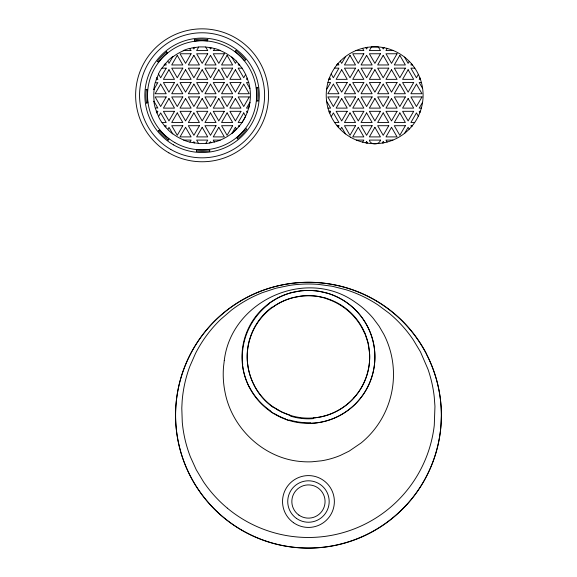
<?xml version="1.0" encoding="UTF-8"?>
<svg xmlns="http://www.w3.org/2000/svg" width="577" height="577" viewBox="0 0 577 577"><rect width="100%" height="100%" fill="white"/><g stroke="black" fill="none" stroke-linecap="round" stroke-linejoin="round"><path stroke-width="0.87" d="M146.255 89.644L145.974 94.96A56.106 56.106 0 0 0 146.5 102.98M257.897 100.968L258.186 95.652A56.106 56.106 0 0 0 257.659 87.632M196.396 151.354L196.555 149.796L201.741 150.07A54.772 54.772 0 0 0 209.566 149.558L209.783 151.116M207.763 39.25L207.605 40.816L202.419 40.534A54.772 54.772 0 0 0 194.586 41.054L194.377 39.496M172.696 133.676A48.295 48.295 0 0 0 183.818 140.06L191.117 140.088L189.941 142.13L199.729 143.623L207.972 143.32L215.87 141.639A55.075 55.075 0 0 0 218.784 140.665L220.219 140.117A48.295 48.295 0 0 0 247.201 112.537L247.648 111.325A48.259 48.259 0 0 0 248.709 82.525L245.694 74.383L243.725 77.758L238.178 68.151L242.109 68.144L236.469 61.263M156.179 79.352L156.85 77.542L157.889 79.352C155.639 78.335 154.153 84.776 157.889 82.54L153.835 89.565A48.439 48.439 0 0 1 155.199 82.54M156.987 77.787L158.574 74.152M209.718 143.074L210.497 141.69L211.139 142.822M205.751 143.536L207.734 140.088L196.642 140.088L198.647 143.558M238.82 63.845L238.178 64.963L239.751 64.963M326.56 89.565L330.614 82.54L327.916 82.54M345.695 56.409L341.685 63.369L340.343 61.054M331.22 116.648L333.376 112.912L338.923 122.512L334.638 122.512M340.416 129.486L341.685 127.301L345.493 133.907M387.203 48.454L385.977 50.574L393.413 50.574M362.644 142.158L363.842 140.088L356.391 140.088M409.288 61.371L408.134 63.369L404.513 57.094M418.383 74.397L416.443 77.758L410.896 68.151L414.82 68.151M404.722 133.215L408.134 127.301L409.216 129.169M422.58 102.28L419.205 108.123L421.347 108.123M193.201 142.858L193.879 141.69L194.716 143.118M247.244 78.054L246.487 79.352L247.713 79.345M162.043 68.151L164.409 64.963M168.058 140.218L169.011 138.963A54.772 54.772 0 0 1 159.641 129.926L158.423 130.921M236.094 50.394L235.149 51.649A54.772 54.772 0 0 1 244.511 60.679L245.73 59.691M165.354 63.492L164.128 64.963L166.198 64.963C164.207 63.52 169.032 59.042 168.96 63.369L172.977 56.409A48.439 48.439 0 0 0 167.727 60.953M407.052 504.363L411.278 499.451A133.309 133.244 3.6 0 0 440.943 425.855L441.376 415.909A134.03 133.958 -4.6 0 0 428.646 358.555L426.511 354.148M353.997 397.82C343.661 409.396 328.789 416.738 313.325 417.936M355.656 403.684C343.87 415.642 327.426 422.811 310.65 423.33M269.286 303.221L276.91 298.417M272.373 307.447L274.63 305.875M193.093 47.61L194.838 47.321M146.269 103.009L147.82 102.793A54.772 54.772 0 0 1 147.308 94.967L147.589 89.781L146.024 89.623M257.89 87.603L256.332 87.819A54.772 54.772 0 0 1 256.844 95.645L256.57 100.831L258.128 100.989M198.762 46.903L205.636 46.939M248.709 82.533L246.487 82.54L249.928 88.447M220.486 50.574L213.259 50.574C216.865 48.547 210.785 46.701 210.497 48.98L209.66 47.53L205.708 47.069L207.734 50.574L196.642 50.574L198.676 47.054L194.737 47.494L193.879 48.98C193.598 46.629 187.417 48.504 191.117 50.574L183.19 50.574A48.439 48.439 0 0 1 189.826 48.338M355.915 50.574L363.842 50.574L362.551 48.338M334.501 68.151L338.923 68.151L333.376 77.758L331.162 73.928M421.405 82.54L419.205 82.54L422.616 88.454M327.974 108.123L330.614 108.123L326.589 101.155M414.683 122.512L410.896 122.512L416.443 112.912L418.332 116.179M392.93 140.088L385.977 140.088L387.109 142.043M220.219 140.117L213.259 140.088L214.392 142.065M247.648 111.325L246.487 111.318L247.208 112.537M207.734 39.488L202.426 39.2A56.106 56.106 0 0 0 194.406 39.726M196.418 151.124L201.726 151.412A56.106 56.106 0 0 0 209.747 150.885M209.588 47.408L211.232 47.696M326.517 298.41L318.151 296.455A60.441 59.128 0.9 0 0 300.927 296.16L292.496 297.797A60.693 59.359 0.7 0 0 274.609 305.839M290.721 415.505L281.792 412.021L273.433 407.117M289.207 420.518L285.269 419.19M273.981 413.723L270.44 411.415M157.168 61.292L158.415 62.237A54.772 54.772 0 0 1 167.453 52.868L166.464 51.649M236.296 61.09L236.325 61.126A48.439 48.439 0 0 0 231.795 57.094M236.548 61.35L235.416 63.369L231.839 57.173M165.419 127.048L164.286 125.707M237.695 138.956L236.7 137.744A54.772 54.772 0 0 0 245.737 128.375L246.805 129.183A56.106 56.106 0 0 1 237.544 138.776M364.563 332.41L368.047 342.897L369.576 353.441M156.894 113.042L156.252 111.318M247.641 363.986L248.312 368.371A66.802 64.083 -22.2 0 0 253.837 384.57M242.448 364.599L243.177 369.352A71.642 69.139 -22.9 0 0 249.163 386.936M406.944 504.262A132.876 132.847 -47.9 0 1 211.204 505.755M211.24 505.719A132.962 132.89 -9.6 0 1 232.004 306.502A132.962 132.89 -9.6 0 1 426.648 354.076M369.648 354.307A66.225 63.492 21.7 0 1 353.946 397.784M326.416 298.698A61.667 59.568 11.2 0 1 364.246 332.54M249.25 340.892A62.684 61.09 -1.8 0 1 272.092 307.094M247.598 363.993A65.006 62.648 -14.3 0 1 249.177 340.877M273.202 407.412A65.179 62.525 -23.5 0 1 253.779 384.599M313.39 418.621A55.919 51.367 -1.3 0 1 290.498 416.118M227.324 508.149A126.716 126.716 0 0 0 434.272 425.328L434.957 406.41L434.25 396.969A128.736 128.736 0 0 0 428.004 369.302L420.503 351.927L413.204 339.745A127.842 127.842 0 0 0 389.439 313.462L378.043 304.973A127.467 127.467 0 0 0 346.041 289.755L332.273 286.271L318.187 284.374A127.084 127.084 0 0 0 289.805 285.363L275.885 288.233L262.384 292.669A127.344 127.344 0 0 0 231.521 310.08L220.746 319.341A127.748 127.748 0 0 0 195.502 353.463L189.797 366.467A127.748 127.748 0 0 0 182.152 401.044L181.791 408.134L182.282 422.328A127.351 127.351 0 0 0 190.374 456.804L196.245 469.728L203.551 481.903A127.257 127.257 0 0 0 227.331 508.142M355.634 403.669A71.043 68.533 21.9 0 0 374.798 353.146C373.737 331.292 360.971 310.556 342.074 299.578A66.204 64.905 1.3 0 0 328.068 293.383L318.98 291.291A65.8 64.602 0.9 0 0 300.285 290.938L291.14 292.748A66.283 64.992 0.2 0 0 276.924 298.439M310.628 422.739A61.573 56.012 0 0 1 289.402 419.969M285.406 418.873A65.468 61.616 -3.5 0 1 274.154 413.464M270.721 411.04A70.105 67.091 -10.5 0 1 249.314 386.864M242.722 364.556A68.548 66.175 -21.3 0 1 269.517 303.516M168.203 140.031A56.106 56.106 0 0 1 158.603 130.777M157.355 61.429A56.106 56.106 0 0 1 166.609 51.836M235.95 50.581A56.106 56.106 0 0 1 245.55 59.835M189.927 142.158A48.439 48.439 0 0 1 183.666 140.088M167.792 129.587A48.439 48.439 0 0 0 172.775 133.907L168.96 127.301C169.025 131.549 164.272 127.128 166.198 125.707L164.452 125.707L162.079 122.512L166.198 122.512L160.651 112.912L158.588 116.489L157.002 112.854L157.889 111.318C155.66 112.306 154.174 105.901 157.889 108.123L153.864 101.155A48.439 48.439 0 0 0 155.249 108.123M161.913 122.512A48.439 48.439 0 0 1 158.495 116.648M214.485 48.454A48.439 48.439 0 0 1 220.688 50.574M154.182 101.61A48.295 48.295 0 0 1 154.174 89.139M172.754 56.964A48.295 48.295 0 0 1 183.688 50.682M220.457 50.682A48.295 48.295 0 0 1 231.788 57.267M242.037 68.223A48.295 48.295 0 0 1 245.614 74.447M224.28 360.481L223.523 366.806A89.724 89.724 0 0 0 225.037 392.187C231.896 428.285 263.66 458.289 300.516 461.485A80.391 80.391 0 0 0 311.912 461.795L321.634 460.785A83.838 83.838 0 0 0 340.372 455.419L349.114 451.149L361.115 442.956A87.228 87.228 0 0 0 377.488 425.321A88.872 88.872 0 0 0 392.555 361.62A87.596 87.596 0 0 0 383.871 334.379L379.039 326.092L373.29 318.396A85.807 85.807 0 0 0 355.41 302.312C306.308 266.862 231.298 300.595 224.28 360.481M328.94 79.237L330.614 79.352L329.568 77.542L328.94 79.237M420.352 111.318L419.905 112.522L419.205 111.318L420.352 111.318M166.198 68.151L160.651 77.758L158.444 73.928A48.439 48.439 0 0 1 161.784 68.151L166.198 68.151M160.651 84.134L155.112 93.741L166.198 93.741L160.651 84.134M168.96 69.745L163.414 79.352L174.506 79.352L168.96 69.745M177.269 55.356L171.722 64.963L182.808 64.963L177.269 55.356M166.198 96.929L160.651 106.529L155.112 96.929L166.198 96.929M174.506 82.54L168.96 92.14L163.414 82.54L174.506 82.54M182.808 68.151L177.269 77.758L171.722 68.151L182.808 68.151M191.117 53.762L185.57 63.369L180.031 53.762L191.117 53.762M168.96 98.523L163.414 108.123L174.506 108.123L168.96 98.523M177.269 84.134L171.722 93.741L182.808 93.741L177.269 84.134M185.57 69.745L180.031 79.352L191.117 79.352L185.57 69.745M193.879 55.356L188.34 64.963L199.426 64.963L193.879 55.356M174.506 111.318L168.96 120.918L163.414 111.318L174.506 111.318M182.808 96.929L177.269 106.529L171.722 96.929L182.808 96.929M191.117 82.54L185.57 92.14L180.031 82.54L191.117 82.54M199.426 68.151L193.879 77.758L188.34 68.151L199.426 68.151M207.734 53.762L202.188 63.369L196.642 53.762L207.734 53.762M177.269 112.912L171.722 122.512L182.808 122.512L177.269 112.912M185.57 98.523L180.031 108.123L191.117 108.123L185.57 98.523M193.879 84.134L188.34 93.741L199.426 93.741L193.879 84.134M202.188 69.745L196.642 79.352L207.734 79.352L202.188 69.745M210.497 55.356L204.95 64.963L216.036 64.963L210.497 55.356M182.808 125.707L177.269 135.306L171.722 125.707L182.808 125.707M191.117 111.318L185.57 120.918L180.031 111.318L191.117 111.318M199.426 96.929L193.879 106.529L188.34 96.929L199.426 96.929M207.734 82.54L202.188 92.14L196.642 82.54L207.734 82.54M216.036 68.151L210.497 77.758L204.95 68.151L216.036 68.151M224.345 53.762L218.798 63.369L213.259 53.762L224.345 53.762M185.57 127.301L180.031 136.9L191.117 136.9L185.57 127.301M193.879 112.912L188.34 122.512L199.426 122.512L193.879 112.912M202.188 98.523L196.642 108.123L207.734 108.123L202.188 98.523M210.497 84.134L204.95 93.741L216.036 93.741L210.497 84.134M218.798 69.745L213.259 79.352L224.345 79.352L218.798 69.745M227.107 55.356L221.561 64.963L232.654 64.963L227.107 55.356M199.426 125.707L193.879 135.306L188.34 125.707L199.426 125.707M207.734 111.318L202.188 120.918L196.642 111.318L207.734 111.318M216.036 96.929L210.497 106.529L204.95 96.929L216.036 96.929M224.345 82.54L218.798 92.14L213.259 82.54L224.345 82.54M232.654 68.151L227.107 77.758L221.561 68.151L232.654 68.151M202.188 127.301L196.642 136.9L207.734 136.9L202.188 127.301M210.497 112.912L204.95 122.512L216.036 122.512L210.497 112.912M218.798 98.523L213.259 108.123L224.345 108.123L218.798 98.523M227.107 84.134L221.561 93.741L232.654 93.741L227.107 84.134M235.416 69.745L229.87 79.352L240.962 79.352L235.416 69.745M216.036 125.707L210.497 135.306L204.95 125.707L216.036 125.707M224.345 111.318L218.798 120.918L213.259 111.318L224.345 111.318M232.654 96.929L227.107 106.529L221.561 96.929L232.654 96.929M240.962 82.54L235.416 92.14L229.87 82.54L240.962 82.54M218.798 127.301L213.259 136.9L224.345 136.9L218.798 127.301M227.107 112.912L221.561 122.512L232.654 122.512L227.107 112.912M235.416 98.523L229.87 108.123L240.962 108.123L235.416 98.523M243.725 84.134L238.178 93.741L249.264 93.741L243.725 84.134M232.654 125.707L227.107 135.306L221.561 125.707L232.654 125.707M240.962 111.318L235.416 120.918L229.87 111.318L240.962 111.318M249.264 96.929L243.725 106.529L238.178 96.929L249.264 96.929M235.416 127.301L232.004 133.215A48.439 48.439 0 0 0 236.498 129.169L235.416 127.301M243.725 112.912L238.178 122.512L241.965 122.512A48.439 48.439 0 0 0 245.614 116.179L243.725 112.912M249.863 102.28L246.487 108.123L248.629 108.123A48.439 48.439 0 0 0 249.863 102.28M333.376 84.134L327.83 93.741L338.923 93.741L333.376 84.134M341.685 69.745L336.139 79.352L347.224 79.352L341.685 69.745M349.987 55.356L344.447 64.963L355.533 64.963L349.987 55.356M330.614 111.318C330.246 115.862 327.419 109.558 330.614 111.318M338.923 96.929L333.376 106.529L327.83 96.929L338.923 96.929M347.224 82.54L341.685 92.14L336.139 82.54L347.224 82.54M355.533 68.151L349.987 77.758L344.447 68.151L355.533 68.151M363.842 53.762L358.295 63.369L352.749 53.762L363.842 53.762M367.556 47.321L366.604 48.98L365.811 47.61L367.556 47.321M341.685 98.523L336.139 108.123L347.224 108.123L341.685 98.523M349.987 84.134L344.447 93.741L355.533 93.741L349.987 84.134M358.295 69.745L352.749 79.352L363.842 79.352L358.295 69.745M366.604 55.356L361.058 64.963L372.143 64.963L366.604 55.356M371.487 46.903L369.367 50.574L380.452 50.574L378.353 46.939L371.487 46.903M338.923 125.707C338.85 129.161 334.956 123.839 338.923 125.707M347.224 111.318L341.685 120.918L336.139 111.318L347.224 111.318M355.533 96.929L349.987 106.529L344.447 96.929L355.533 96.929M363.842 82.54L358.295 92.14L352.749 82.54L363.842 82.54M372.143 68.151L366.604 77.758L361.058 68.151L372.143 68.151M380.452 53.762L374.906 63.369L369.367 53.762L380.452 53.762M383.957 47.696L383.215 48.98L382.306 47.408L383.957 47.696M349.987 112.912L344.447 122.512L355.533 122.512L349.987 112.912M358.295 98.523L352.749 108.123L363.842 108.123L358.295 98.523M366.604 84.134L361.058 93.741L372.143 93.741L366.604 84.134M374.906 69.745L369.367 79.352L380.452 79.352L374.906 69.745M383.215 55.356L377.675 64.963L388.761 64.963L383.215 55.356M355.533 125.707L349.987 135.306L344.447 125.707L355.533 125.707M363.842 111.318L358.295 120.918L352.749 111.318L363.842 111.318M372.143 96.929L366.604 106.529L361.058 96.929L372.143 96.929M380.452 82.54L374.906 92.14L369.367 82.54L380.452 82.54M388.761 68.151L383.215 77.758L377.675 68.151L388.761 68.151M397.07 53.762L391.523 63.369L385.977 53.762L397.07 53.762M358.295 127.301L352.749 136.9L363.842 136.9L358.295 127.301M366.604 112.912L361.058 122.512L372.143 122.512L366.604 112.912M374.906 98.523L369.367 108.123L380.452 108.123L374.906 98.523M383.215 84.134L377.675 93.741L388.761 93.741L383.215 84.134M391.523 69.745L385.977 79.352L397.07 79.352L391.523 69.745M399.832 55.356L394.286 64.963L405.371 64.963L399.832 55.356M372.143 125.707L366.604 135.306L361.058 125.707L372.143 125.707M380.452 111.318L374.906 120.918L369.367 111.318L380.452 111.318M388.761 96.929L383.215 106.529L377.675 96.929L388.761 96.929M397.07 82.54L391.523 92.14L385.977 82.54L397.07 82.54M405.371 68.151L399.832 77.758L394.286 68.151L405.371 68.151M366.604 141.69C363.993 143.262 369.742 143.853 366.604 141.69M374.906 127.301L369.367 136.9L380.452 136.9L374.906 127.301M383.215 112.912L377.675 122.512L388.761 122.512L383.215 112.912M391.523 98.523L385.977 108.123L397.07 108.123L391.523 98.523M399.832 84.134L394.286 93.741L405.371 93.741L399.832 84.134M408.134 69.745L402.595 79.352L413.68 79.352L408.134 69.745M411.545 63.838L410.896 64.963L412.468 64.963L411.545 63.838M380.452 140.088C379.738 145.087 370.059 145.245 369.367 140.088L380.452 140.088M388.761 125.707L383.215 135.306L377.675 125.707L388.761 125.707M397.07 111.318L391.523 120.918L385.977 111.318L397.07 111.318M405.371 96.929L399.832 106.529L394.286 96.929L405.371 96.929M413.68 82.54L408.134 92.14L402.595 82.54L413.68 82.54M383.215 141.69C380.279 143.651 385.624 143.183 383.215 141.69M391.523 127.301L385.977 136.9L397.07 136.9L391.523 127.301M399.832 112.912L394.286 122.512L405.371 122.512L399.832 112.912M408.134 98.523L402.595 108.123L413.68 108.123L408.134 98.523M416.443 84.134L410.896 93.741L421.989 93.741L416.443 84.134M419.948 78.061L419.205 79.352L420.417 79.352L419.948 78.061M405.371 125.707L399.832 135.306L394.286 125.707L405.371 125.707M413.68 111.318L408.134 120.918L402.595 111.318L413.68 111.318M421.989 96.929L416.443 106.529L410.896 96.929L421.989 96.929M238.828 126.659C236.967 125.476 240.854 125.245 238.828 126.659M336.925 64.869L338.923 64.963L338.072 63.492L336.925 64.869M412.31 125.707L411.48 126.709L410.896 125.707L412.31 125.707M296.52 518.456A20.722 20.722 0 0 0 329.092 503.375A20.722 20.722 0 0 0 299.752 482.711A20.722 20.722 0 0 0 296.52 518.456M298.886 515.095A16.61 16.61 0 0 0 325.002 503.007A16.61 16.61 0 0 0 301.475 486.44A16.61 16.61 0 0 0 298.886 515.095M293.534 522.704A25.915 25.915 0 0 0 334.263 503.844A25.915 25.915 0 0 0 297.566 477.994A25.915 25.915 0 0 0 293.534 522.704M242.001 530.342A132.912 132.912 0 0 0 441.362 415.238A132.912 132.912 0 0 0 242.001 300.134A132.912 132.912 0 0 0 242.001 530.342M277.84 409.93A61.22 61.22 0 0 0 369.677 356.911A61.22 61.22 0 0 0 277.84 303.884A61.22 61.22 0 0 0 277.84 409.93M270.187 411.242A66.456 66.456 0 0 0 374.639 362.875A66.456 66.456 0 0 0 280.53 296.6A66.456 66.456 0 0 0 270.187 411.242M350.383 137.146A48.439 48.439 0 0 0 423.1 95.306A48.439 48.439 0 0 0 350.506 53.25A48.439 48.439 0 0 0 350.383 137.146M174.802 142.548A54.548 54.548 0 0 0 256.628 95.306A54.548 54.548 0 0 0 174.802 48.064A54.548 54.548 0 0 0 174.802 142.548M173.475 144.849A57.202 57.202 0 0 0 259.282 95.306A57.202 57.202 0 0 0 173.475 45.763A57.202 57.202 0 0 0 173.475 144.849M170.814 149.457A62.532 62.532 0 0 0 264.605 95.306A62.532 62.532 0 0 0 170.814 41.155A62.532 62.532 0 0 0 170.814 149.457M168.852 152.855A66.456 66.456 0 0 0 268.536 95.306A66.456 66.456 0 0 0 168.852 37.75A66.456 66.456 0 0 0 168.852 152.855"/></g></svg>
